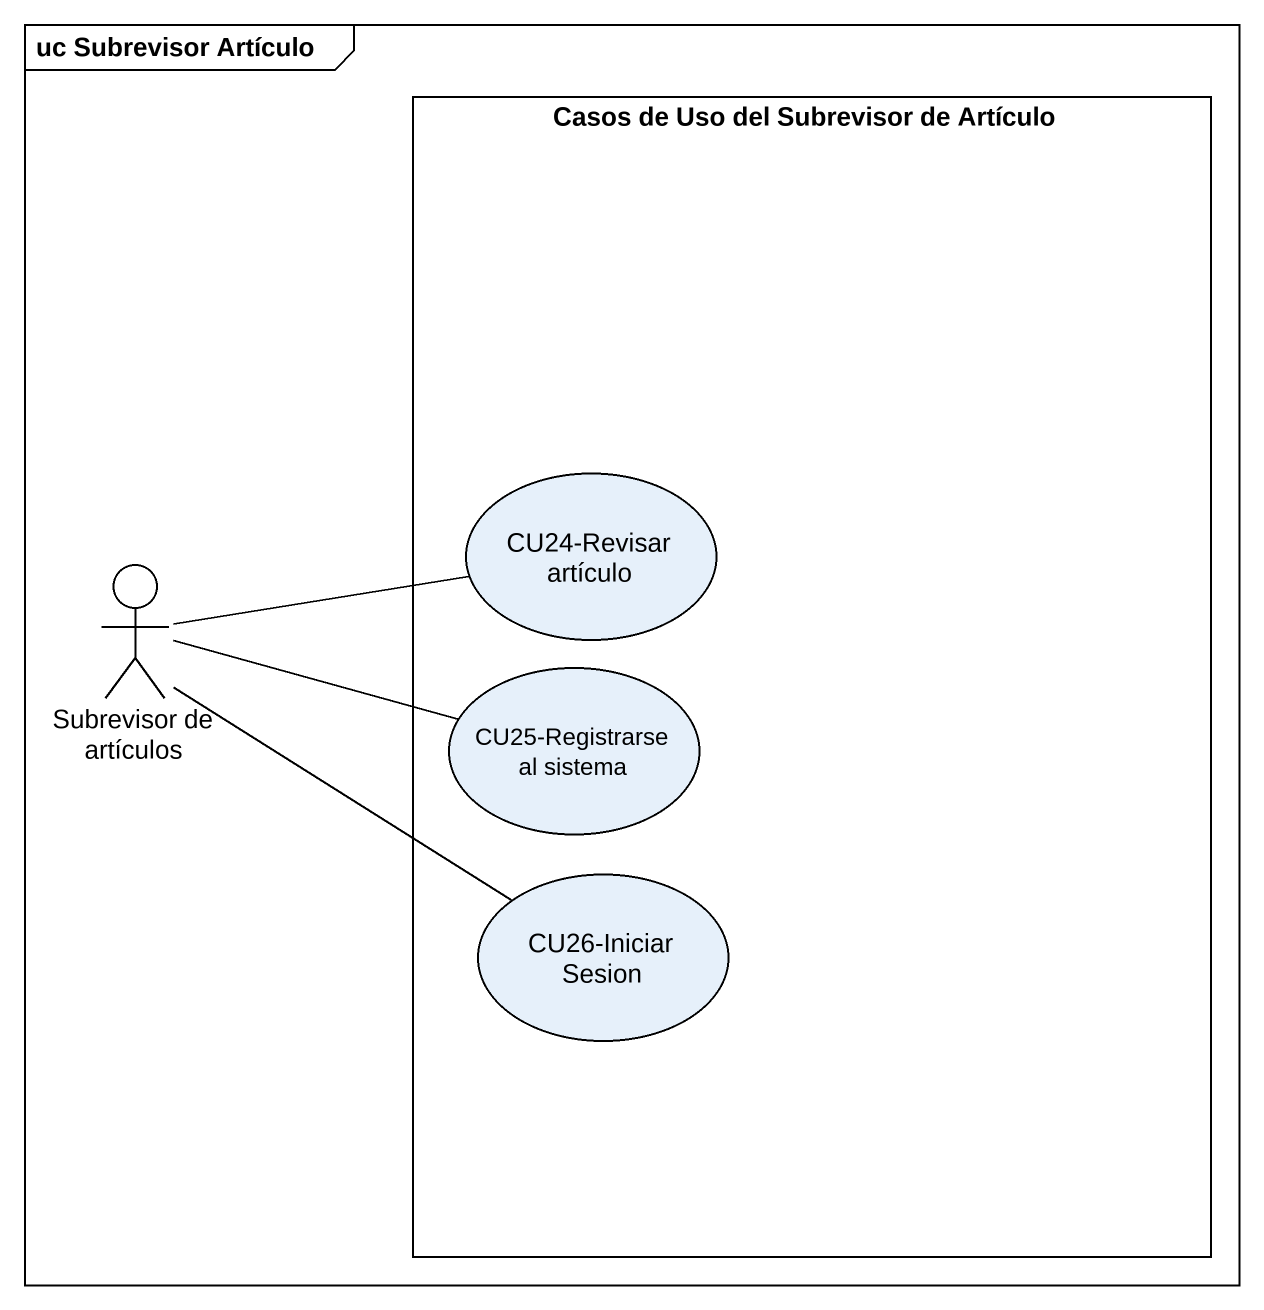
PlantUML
@startuml
mainframe uc Subrevisor Artículo
rectangle "Casos de Uso del Subrevisor de Artículo" as Casos_de_Uso_del_Subrevisor {
  usecase "CU24-Revisar artículo" as CU24_Revisar_artículo
  usecase "CU25-Registrarse al sistema" as CU25_Registrarse_al_sistema
  usecase "CU26-Iniciar Sesion" as CU26_Iniciar_Sesion
}
actor "Subrevisor de artículos" as Subrevisor_de_artículos
Subrevisor_de_artículos -right- CU24_Revisar_artículo
CU25_Registrarse_al_sistema -left- Subrevisor_de_artículos
CU26_Iniciar_Sesion -up- Subrevisor_de_artículos
@enduml
